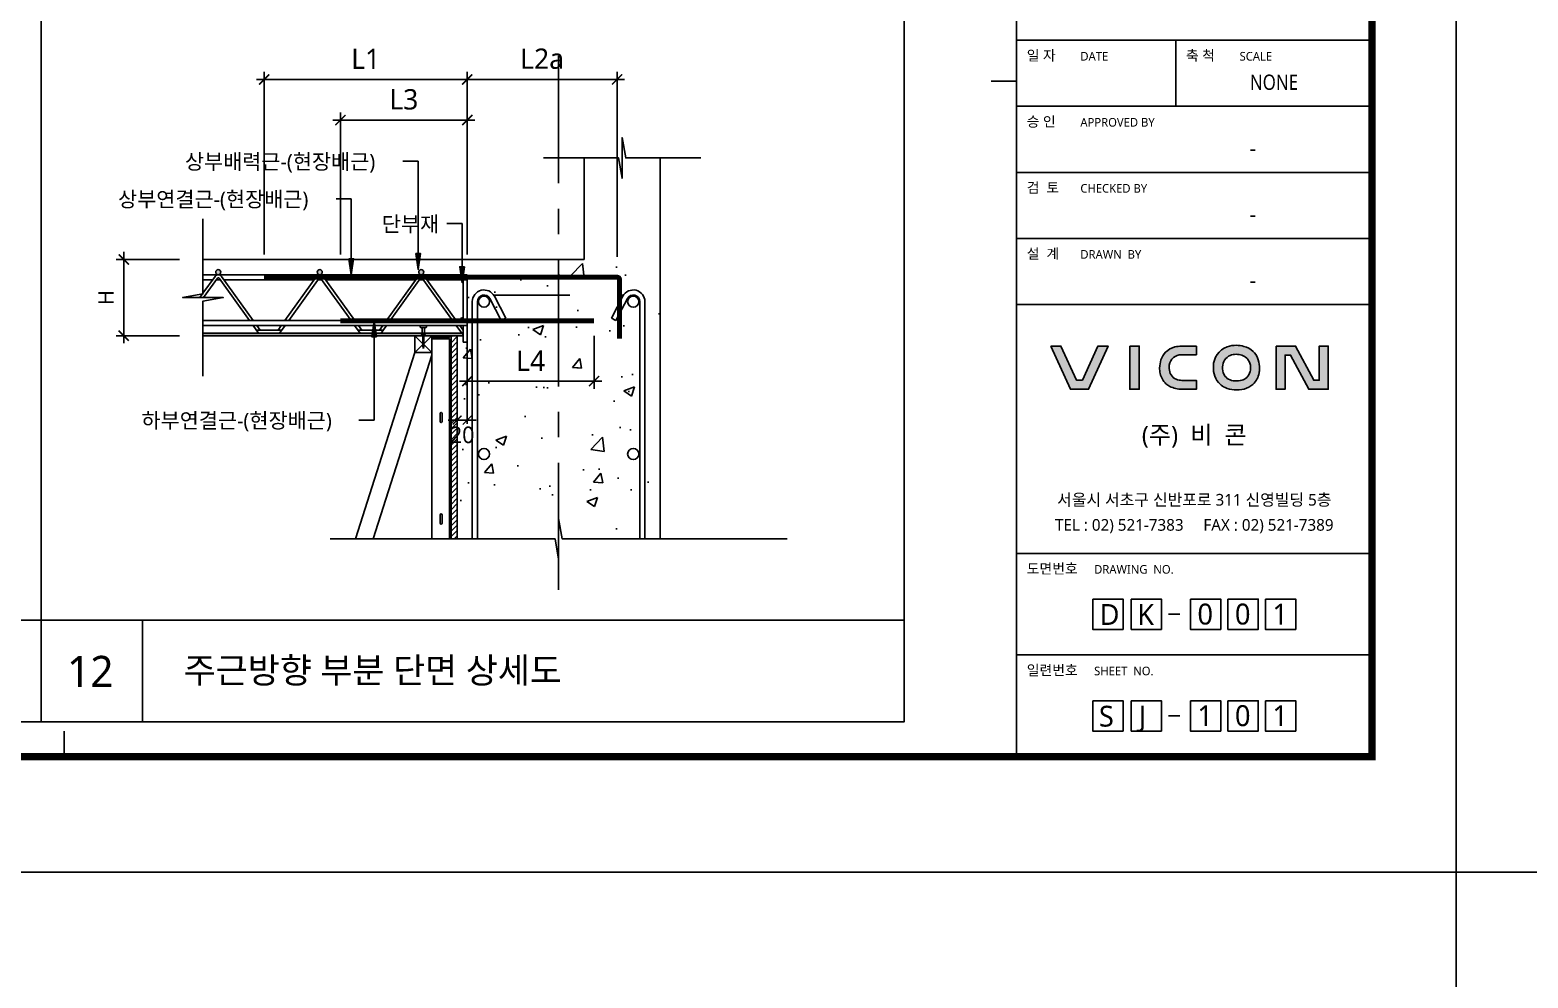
# Model space of a CAD drawing. Extents: x 10983 to 44623, y -18406 to 11294.
# Drawn here: x 16583 to 19534, y -6734 to -4868 of the extents above; entities that cross this region are included whole.
import ezdxf
from ezdxf.enums import TextEntityAlignment as Align

# ---------------------------------------------------------------- set-up
doc = ezdxf.new("R2010")
doc.units = 0
doc.header["$LTSCALE"] = 100
doc.header["$MEASUREMENT"] = 0
doc.header["$PDMODE"] = 3
doc.header["$PDSIZE"] = 10
for name, pattern in [('CEN', [62, 60, -1, 0, -1]), ('CENTERX2', [4, 2.5, -0.5, 0.5, -0.5]), ('HID', [2.5, 1.5, -1]), ('HIDDEN', [0.375, 0.25, -0.125])]:
    doc.linetypes.add(name, pattern=pattern)
doc.layers.get('0').update_dxf_attribs({"linetype": 'CONTINUOUS'})
doc.layers.get('Defpoints').update_dxf_attribs({"color": 165, "linetype": 'CONTINUOUS'})
for name, color, linetype in [('-비콘 단부', 7, 'CONTINUOUS'), ('0-TEXT', 3, 'CONTINUOUS'), ('DECK-CEN', 1, 'CEN'), ('DECK-CON', 2, 'CONTINUOUS'), ('DECK-DIM', 255, 'CONTINUOUS'), ('DECK-ETC STEEL', 6, 'CONTINUOUS'), ('DECK-HATCH', 251, 'CONTINUOUS'), ('DECK-JOINT BAR', 4, 'HIDDEN'), ('DECK-LATTICE', 7, 'CONTINUOUS'), ('DECK-PG', 4, 'CONTINUOUS'), ('DECK-RC', 251, 'CONTINUOUS'), ('DECK-RC(ETC)', 252, 'CONTINUOUS'), ('DECK-TABLE', 7, 'CONTINUOUS'), ('DECK-TEXT', 7, 'CONTINUOUS'), ('DECK-TITLE TEXT', 3, 'CONTINUOUS'), ('DECK-TRANS', 3, 'CONTINUOUS'), ('form', 7, 'CONTINUOUS'), ('form_TEX', 7, 'CONTINUOUS')]:
    doc.layers.add(name, color=color, linetype=linetype)
doc.styles.add('SY Panel', font='malgun.ttf')
doc.styles.add('VICON TEXT', font='malgun.ttf')
doc.dimstyles.new('STDECK-DIM', dxfattribs={"dimtxt": 35, "dimasz": 20, "dimexe": 15, "dimexo": 40, "dimgap": 10, "dimtad": 1, "dimdec": 0, "dimtxsty": 'SY Panel', "dimblk": 'ARCHTICK', "dimcen": 2.5, "dimdle": 15, "dimclrd": 7, "dimclre": 7, "dimclrt": 6, "dimadec": 0, "dimazin": 0, "dimtfac": 1, "dimtdec": 0, "dimtmove": 0, "dimatfit": 3, "dimldrblk": 'ARCHTICK', "dimfxl": 1, "dimarcsym": 0})
doc.dimstyles.new('STDECK-DIM 2', dxfattribs={"dimscale": 2.5, "dimtxt": 12, "dimasz": 7, "dimexe": 3, "dimexo": 3, "dimgap": 3, "dimtad": 1, "dimdec": 0, "dimlunit": 6, "dimtxsty": 'VICON TEXT', "dimblk": 'ARCHTICK', "dimcen": 2.5, "dimclrd": 7, "dimclre": 7, "dimclrt": 6, "dimadec": 0, "dimazin": 0, "dimtfac": 1, "dimtdec": 0, "dimtix": 1, "dimtmove": 0, "dimatfit": 3, "dimfxl": 1, "dimarcsym": 0})

# ---------------------------------------------------------------- blocks, each defined once
blk = doc.blocks.new('_ArchTick')
at = {"color": 0, "linetype": 'ByBlock', "const_width": 0.15}
blk.add_lwpolyline([(-0.5, -0.5), (0.5, 0.5)], dxfattribs=at)
blk = doc.blocks.new('*D261')
at = {"layer": 'DECK-DIM', "color": 7, "lineweight": -2}
for p, q in [((16767.9, -5304.9), (16767.9, -5484.9)), ((16877.9, -5319.9), (16752.9, -5319.9)), ((16877.9, -5469.9), (16752.9, -5469.9))]:
    blk.add_line(p, q, dxfattribs=at)
at = {"layer": 'Defpoints', "color": 0, "ltscale": 0.5}
for p in [(16917.9, -5319.9), (16767.9, -5469.9), (16917.9, -5469.9)]:
    blk.add_point(p, dxfattribs=at)
at = {"layer": 'DECK-DIM', "color": 7, "lineweight": -2, "ltscale": 0.5, "xscale": 20, "yscale": 20, "zscale": 20}
for p, rotation in [((16767.9, -5319.9), 90), ((16767.9, -5469.9), 270)]:
    blk.add_blockref('_ArchTick', p, dxfattribs=dict(at, rotation=rotation))
at = {"layer": 'DECK-DIM', "color": 6, "ltscale": 0.5, "insert": (16732.9, -5394.9), "char_height": 30, "attachment_point": 5, "rotation": 90, "style": 'SY Panel'}
blk.add_mtext('H', dxfattribs=at)
blk = doc.blocks.new('*D302')
at = {"layer": 'DECK-DIM', "color": 7, "lineweight": -2}
for p, q in [((17424.6, -5497.4), (17424.6, -5643.5)), ((17444.6, -5497.4), (17444.6, -5643.5)), ((17424.6, -5636), (17407.1, -5636)), ((17444.6, -5636), (17424.6, -5636)), ((17444.6, -5636), (17462.1, -5636))]:
    blk.add_line(p, q, dxfattribs=at)
at = {"layer": 'Defpoints', "color": 0, "ltscale": 0.5}
for p in [(17424.6, -5489.9), (17444.6, -5489.9), (17424.6, -5636)]:
    blk.add_point(p, dxfattribs=at)
at = {"layer": 'DECK-DIM', "color": 7, "lineweight": -2, "ltscale": 0.5, "xscale": 17.5, "yscale": 17.5, "zscale": 17.5}
blk.add_blockref('_ArchTick', (17424.6, -5636), dxfattribs=at)
at = {"layer": 'DECK-DIM', "color": 7, "lineweight": -2, "ltscale": 0.5, "xscale": 17.5, "yscale": 17.5, "zscale": 17.5, "rotation": 180}
blk.add_blockref('_ArchTick', (17444.6, -5636), dxfattribs=at)
at = {"layer": 'DECK-DIM', "color": 6, "ltscale": 0.5, "insert": (17434.6, -5665.3), "char_height": 32.5, "attachment_point": 5, "style": 'VICON TEXT'}
blk.add_mtext('20', dxfattribs=at)
blk = doc.blocks.new('*D303')
at = {"layer": 'DECK-DIM', "color": 7, "lineweight": -2}
for p, q in [((17444.6, -5470.4), (17444.6, -5574.3)), ((17694.6, -5470.4), (17694.6, -5574.3)), ((17429.6, -5559.3), (17709.6, -5559.3))]:
    blk.add_line(p, q, dxfattribs=at)
at = {"layer": 'Defpoints', "color": 0, "ltscale": 0.5}
for p in [(17444.6, -5430.4), (17694.6, -5430.4), (17694.6, -5559.3)]:
    blk.add_point(p, dxfattribs=at)
at = {"layer": 'DECK-DIM', "color": 7, "lineweight": -2, "ltscale": 0.5, "xscale": 20, "yscale": 20, "zscale": 20, "rotation": 180}
blk.add_blockref('_ArchTick', (17444.6, -5559.3), dxfattribs=at)
at = {"layer": 'DECK-DIM', "color": 7, "lineweight": -2, "ltscale": 0.5, "xscale": 20, "yscale": 20, "zscale": 20}
blk.add_blockref('_ArchTick', (17694.6, -5559.3), dxfattribs=at)
at = {"layer": 'DECK-DIM', "color": 6, "ltscale": 0.5, "insert": (17569.6, -5519.3), "char_height": 40, "attachment_point": 5, "style": 'SY Panel'}
blk.add_mtext('L4', dxfattribs=at)
blk = doc.blocks.new('*D326')
at = {"layer": 'DECK-DIM', "color": 7, "lineweight": -2}
for p, q in [((17044.6, -5309.9), (17044.6, -4950.5)), ((17444.6, -5309.9), (17444.6, -4950.5)), ((17459.6, -4965.5), (17029.6, -4965.5))]:
    blk.add_line(p, q, dxfattribs=at)
at = {"layer": 'Defpoints', "color": 0, "ltscale": 0.5}
for p in [(17044.6, -4965.5), (17044.6, -5349.9), (17444.6, -5349.9)]:
    blk.add_point(p, dxfattribs=at)
at = {"layer": 'DECK-DIM', "color": 7, "lineweight": -2, "ltscale": 0.5, "xscale": 20, "yscale": 20, "zscale": 20, "rotation": 180}
blk.add_blockref('_ArchTick', (17044.6, -4965.5), dxfattribs=at)
at = {"layer": 'DECK-DIM', "color": 7, "lineweight": -2, "ltscale": 0.5, "xscale": 20, "yscale": 20, "zscale": 20}
blk.add_blockref('_ArchTick', (17444.6, -4965.5), dxfattribs=at)
at = {"layer": 'DECK-DIM', "color": 6, "ltscale": 0.5, "insert": (17244.6, -4925.1), "char_height": 40, "attachment_point": 5, "style": 'SY Panel'}
blk.add_mtext('L1', dxfattribs=at)
blk = doc.blocks.new('*D327')
at = {"layer": 'DECK-DIM', "color": 7, "lineweight": -2}
for p, q in [((17459.6, -5045.5), (17179.6, -5045.5)), ((17194.6, -5309.9), (17194.6, -5030.5)), ((17444.6, -5309.9), (17444.6, -5030.5))]:
    blk.add_line(p, q, dxfattribs=at)
at = {"layer": 'Defpoints', "color": 0, "ltscale": 0.5}
for p in [(17194.6, -5045.5), (17194.6, -5349.9), (17444.6, -5349.9)]:
    blk.add_point(p, dxfattribs=at)
at = {"layer": 'DECK-DIM', "color": 7, "lineweight": -2, "ltscale": 0.5, "xscale": 20, "yscale": 20, "zscale": 20, "rotation": 180}
blk.add_blockref('_ArchTick', (17194.6, -5045.5), dxfattribs=at)
at = {"layer": 'DECK-DIM', "color": 7, "lineweight": -2, "ltscale": 0.5, "xscale": 20, "yscale": 20, "zscale": 20}
blk.add_blockref('_ArchTick', (17444.6, -5045.5), dxfattribs=at)
at = {"layer": 'DECK-DIM', "color": 6, "ltscale": 0.5, "insert": (17319.6, -5004.9), "char_height": 40, "attachment_point": 5, "style": 'SY Panel'}
blk.add_mtext('L3', dxfattribs=at)
blk = doc.blocks.new('*D328')
at = {"layer": 'DECK-DIM', "color": 7, "lineweight": -2}
for p, q in [((17444.6, -5309.9), (17444.6, -4950.5)), ((17739.6, -5314.9), (17739.6, -4950.5)), ((17429.6, -4965.5), (17754.6, -4965.5))]:
    blk.add_line(p, q, dxfattribs=at)
at = {"layer": 'Defpoints', "color": 0, "ltscale": 0.5}
for p in [(17739.6, -4965.5), (17444.6, -5349.9), (17739.6, -5354.9)]:
    blk.add_point(p, dxfattribs=at)
at = {"layer": 'DECK-DIM', "color": 7, "lineweight": -2, "ltscale": 0.5, "xscale": 20, "yscale": 20, "zscale": 20, "rotation": 180}
blk.add_blockref('_ArchTick', (17444.6, -4965.5), dxfattribs=at)
at = {"layer": 'DECK-DIM', "color": 7, "lineweight": -2, "ltscale": 0.5, "xscale": 20, "yscale": 20, "zscale": 20}
blk.add_blockref('_ArchTick', (17739.6, -4965.5), dxfattribs=at)
at = {"layer": 'DECK-DIM', "color": 6, "ltscale": 0.5, "insert": (17592.1, -4924.9), "char_height": 40, "attachment_point": 5, "style": 'SY Panel'}
blk.add_mtext('L2a', dxfattribs=at)
blk = doc.blocks.new('tg3')
at = {"layer": 'DECK-TRANS', "ltscale": 0.5}
h = blk.add_hatch(color=3, dxfattribs=at)
h.dxf.hatch_style = 1
h.paths.add_polyline_path([(6018.8, 42141.7, 1), (6008.8, 42141.7, 0.399881), (6013.6, 42136.7), (6014.1, 42136.7, 0.399881)])
h.paths.add_polyline_path([(6208.9, 42141.7, 1), (6218.9, 42141.7, 1)])
h.paths.add_polyline_path([(6418.8, 42141.7, 1), (6408.8, 42141.7, 0.399881), (6413.6, 42136.7), (6414.1, 42136.7, 0.399881)])
at = {"layer": '-비콘 단부', "color": 116, "ltscale": 0.5}
blk.add_lwpolyline([(6496.5, 42046.7), (6496.5, 42126.7), (6504.5, 42126.7), (6504.5, 42004), (6496.5, 42004), (6496.5, 42036.7)], dxfattribs=at)
blk.add_circle((6494, 42049.2), 2.5, dxfattribs=at)
at = {"layer": 'DECK-LATTICE', "ltscale": 0.5}
for p, q in [((6504.5, 42136.7), (5983.8, 42136.7)), ((6007.5, 42133.4), (5983.8, 42100.3)), ((6002.7, 42126.7), (5983.8, 42126.7)), ((6012.4, 42129.9), (5985, 42091.7)), ((6017.9, 42126.7), (6010.1, 42126.7)), ((6015.6, 42129.9), (6075.4, 42046.7)), ((6020.5, 42133.4), (6082.8, 42046.7)), ((6202.7, 42126.7), (6025.3, 42126.7)), ((6207.5, 42133.4), (6145.2, 42046.7)), ((6212.4, 42129.9), (6152.6, 42046.7)), ((6217.9, 42126.7), (6210.1, 42126.7)), ((6215.6, 42129.9), (6275.4, 42046.7)), ((6220.5, 42133.4), (6282.8, 42046.7)), ((6402.7, 42126.7), (6225.3, 42126.7)), ((6407.5, 42133.4), (6345.2, 42046.7)), ((6412.4, 42129.9), (6352.6, 42046.7)), ((6417.9, 42126.7), (6410.1, 42126.7)), ((6415.6, 42129.9), (6475.4, 42046.7)), ((6420.5, 42133.4), (6482.8, 42046.7)), ((6504.5, 42126.7), (6425.3, 42126.7)), ((6504.5, 42136.7), (6504.5, 42126.7)), ((5982.5, 42098.6), (5977.6, 42091.7)), ((6504.5, 42046.7), (5983.8, 42046.7)), ((6504.5, 42036.7), (5983.8, 42036.7)), ((6082.6, 42036.7), (6093.4, 42021.7)), ((6089.1, 42027.7), (6139, 42027.7)), ((6090, 42036.7), (6096.5, 42027.7)), ((6138, 42036.7), (6131.6, 42027.7)), ((6145.4, 42036.7), (6134.6, 42021.7)), ((6282.6, 42036.7), (6293.4, 42021.7)), ((6289.1, 42027.7), (6339, 42027.7)), ((6290, 42036.7), (6296.5, 42027.7)), ((6338, 42036.7), (6331.6, 42027.7)), ((6345.4, 42036.7), (6334.6, 42021.7)), ((6482.6, 42036.7), (6493.4, 42021.7)), ((6490, 42036.7), (6496.5, 42027.7)), ((6093.4, 42021.7), (6134.6, 42021.7)), ((6293.4, 42021.7), (6334.6, 42021.7))]:
    blk.add_line(p, q, dxfattribs=at)
for centre, radius in [((6014, 42128.7), 8), ((6014, 42128.7), 2), ((6214, 42128.7), 8), ((6214, 42128.7), 2), ((6414, 42128.7), 8), ((6414, 42128.7), 2)]:
    blk.add_arc(centre, radius, 35.7097, 144.2903, dxfattribs=at)
at = {"layer": 'DECK-PG', "ltscale": 0.5}
for p, q in [((5983.8, 42021.7), (6495.5, 42021.7)), ((5983.8, 42017.2), (6495.5, 42017.2)), ((5983.8, 42016.7), (6495.5, 42016.7)), ((6495.5, 42016.7), (6495.5, 42021.7))]:
    blk.add_line(p, q, dxfattribs=at)
at = {"layer": 'DECK-TRANS', "ltscale": 0.5}
for centre in [(6013.8, 42141.7), (6213.9, 42141.7), (6413.8, 42141.7)]:
    blk.add_circle(centre, 5, dxfattribs=at)
blk = doc.blocks.new('VICON 로고')
h = blk.add_hatch(color=8)
h.dxf.hatch_style = 1
h.paths.add_polyline_path([(21112.8, 2783.5), (21157.6, 2783.5), (21205.8, 2889.7), (21180.7, 2889.7), (21142.4, 2805.5), (21128, 2805.5), (21089.6, 2889.7), (21064.5, 2889.7)])
h.paths.add_polyline_path([(21259, 2783.4), (21282.4, 2783.4), (21282.4, 2889.5), (21259, 2889.5)])
h.paths.add_polyline_path([(21356.5, 2842.7, -0.373541), (21386.1, 2868.3), (21423.2, 2868.3), (21423.2, 2889.5), (21386.1, 2889.5, 0.051671), (21370.5, 2887.3, 0.131595), (21347.5, 2874.5, 0.127719), (21335.9, 2855.4, 0.067192), (21332.7, 2835.5, 0.01143), (21332.7, 2833.1, 0.141078), (21341.5, 2804.8, 0.061908), (21348.1, 2797, 0.071442), (21357.9, 2790.3, 0.114733), (21387.6, 2783.4), (21423.2, 2783.4), (21423.2, 2805.1), (21387.6, 2805.1, -0.017106), (21381.1, 2805.6, -0.30682), (21357.5, 2826.2, -0.100525)])
h.paths.add_polyline_path([(21481.4, 2795.5, 0.088872), (21493.7, 2787.3, 0.086691), (21516.4, 2781.7, 0.078736), (21540.8, 2783.9, 0.121785), (21562.4, 2795.4, 0.170478), (21577.7, 2823.4, 0.035083), (21578.6, 2833, 0.022918), (21578.5, 2839.4, 0.077261), (21573.7, 2860.7, 0.105839), (21563.2, 2876.4, 0.135555), (21540.4, 2888.9, 0.052602), (21521.7, 2891.4, 0.091585), (21498.9, 2887.7, 0.320638), (21465.2, 2839.2, 0.222412)])
h.paths.add_polyline_path([(21487.6, 2838.4, -0.297294), (21506.3, 2866.5, -0.092536), (21521.1, 2869.3, -0.087656), (21535.2, 2867.1, -0.116333), (21547.1, 2859.8, -0.095204), (21552.5, 2852.3, -0.065441), (21556.1, 2842.5, -0.047114), (21556.6, 2833.5, -0.031136), (21555.7, 2826.9, -0.137865), (21547.1, 2812.2, -0.101523), (21535.3, 2805.6, -0.091497), (21518, 2803.8, -0.090774), (21502.5, 2807.9, -0.13619), (21491.3, 2819.3, -0.158608)], flags=16)
h.paths.add_polyline_path([(21641.6, 2867.4), (21655.3, 2867.4), (21699.9, 2783.4), (21748, 2783.4), (21748, 2889.5), (21725.9, 2889.5), (21725.9, 2805.5), (21712, 2805.5), (21667.5, 2889.5), (21619.4, 2889.5), (21619.4, 2783.4), (21641.6, 2783.4)])
at = {"color": 8}
for points in [[(21064.5, 2889.7), (21089.6, 2889.7), (21128, 2805.5), (21142.4, 2805.5), (21180.7, 2889.7), (21205.8, 2889.7), (21157.6, 2783.5), (21112.8, 2783.5)], [(21259, 2889.5), (21282.4, 2889.5), (21282.4, 2783.4), (21259, 2783.4)], [(21619.4, 2889.5), (21619.4, 2783.4), (21641.6, 2783.4), (21641.6, 2867.4), (21655.3, 2867.4), (21699.9, 2783.4), (21748, 2783.4), (21748, 2889.5), (21725.9, 2889.5), (21725.9, 2805.5), (21712, 2805.5), (21667.5, 2889.5)]]:
    blk.add_lwpolyline(points, close=True, dxfattribs=at)
for points in [[(21423.2, 2889.5), (21423.2, 2868.3), (21386.1, 2868.3, 0.373541), (21356.5, 2842.7, 0.100525), (21357.5, 2826.2, 0.30682), (21381.1, 2805.6, 0.017106), (21387.6, 2805.1), (21423.2, 2805.1), (21423.2, 2783.4), (21387.6, 2783.4, -0.114733), (21357.9, 2790.3, -0.071442), (21348.1, 2797, -0.061908), (21341.5, 2804.8, -0.141078), (21332.7, 2833.1, -0.01143), (21332.7, 2835.5, -0.067192), (21335.9, 2855.4, -0.127719), (21347.5, 2874.5, -0.131595), (21370.5, 2887.3, -0.051671), (21386.1, 2889.5)], [(21487.6, 2838.4, -0.297294), (21506.3, 2866.5, -0.092536), (21521.1, 2869.3, -0.087656), (21535.2, 2867.1, -0.116333), (21547.1, 2859.8, -0.095204), (21552.5, 2852.3, -0.065441), (21556.1, 2842.5, -0.047114), (21556.6, 2833.5, -0.031136), (21555.7, 2826.9, -0.137865), (21547.1, 2812.2, -0.101523), (21535.3, 2805.6, -0.091497), (21518, 2803.8, -0.090774), (21502.5, 2807.9, -0.13619), (21491.3, 2819.3, -0.158608)]]:
    blk.add_lwpolyline(points, format="xyb", close=True, dxfattribs=at)
blk.add_lwpolyline([(21465.2, 2839.2, -0.320638), (21498.9, 2887.7, -0.091585), (21521.7, 2891.4, -0.052602), (21540.4, 2888.9, -0.135555), (21563.2, 2876.4, -0.105839), (21573.7, 2860.7, -0.077261), (21578.5, 2839.4, -0.022918), (21578.6, 2833, -0.035083), (21577.7, 2823.4, -0.170478), (21562.4, 2795.4, -0.121785), (21540.8, 2783.9, -0.078736), (21516.4, 2781.7, -0.086691), (21493.7, 2787.3, -0.088872), (21481.4, 2795.5, -0.222412), (21465.2, 2839.2, -0.222412)], format="xyb", dxfattribs=at)

msp = doc.modelspace()

# ---------------------------------------------------------------- hatches: boundary and pattern name
at = {"linetype": 'ByBlock'}
h = msp.add_hatch(color=256, dxfattribs=at)
h.paths.add_polyline_path([(17343.2, -5308.4), (17348, -5308.4), (17348, -5339.9)])
h.paths.add_polyline_path([(17348, -5308.4), (17352.7, -5308.4), (17348, -5339.9)])
h = msp.add_hatch(color=256, dxfattribs=at)
h.paths.add_polyline_path([(17211.4, -5318.4), (17216.1, -5318.4), (17216.1, -5349.9)])
h.paths.add_polyline_path([(17216.1, -5318.4), (17220.8, -5318.4), (17216.1, -5349.9)])
h = msp.add_hatch(color=256, dxfattribs=at)
h.paths.add_polyline_path([(17439.3, -5334.2), (17434.6, -5334.2), (17434.6, -5365.6)])
h.paths.add_polyline_path([(17434.6, -5334.2), (17429.9, -5334.2), (17434.6, -5365.6)])
h = msp.add_hatch(color=256, dxfattribs=at)
h.paths.add_polyline_path([(17261.1, -5440.7), (17261.1, -5472.1), (17265.8, -5472.1)])
h.paths.add_polyline_path([(17261.1, -5440.7), (17256.4, -5472.1), (17261.1, -5472.1)])
at = {"layer": 'DECK-HATCH'}
h = msp.add_hatch(dxfattribs=at)
h.set_pattern_fill('AR-CONC', color=256, scale=30, style=0)
h.set_pattern_definition([(50, (-603.85, -5267.4), (215.178, -18.8256), [22.5, -247.5]), (355, (-603.85, -5267.4), (-41.6254, 225.6576), [18, -198]), (100.4514, (-585.92, -5268.96), (173.5527, 206.832), [19.122, -210.3426]), (46.1842, (-603.85, -5207.4), (320.1724, -49.6558), [33.75, -371.25]), (96.6356, (-577.17, -5211.53), (280.3986, 292.2356), [28.683, -315.514]), (351.1842, (-603.85, -5207.4), (280.3986, 292.2356), [27, -297]), (21, (-573.85, -5222.4), (179.0721, -120.7857), [22.5, -247.5]), (326, (-573.85, -5222.4), (72.9946, 217.545), [18, -198]), (71.4514, (-558.92, -5232.46), (252.0667, 96.7593), [19.122, -210.3426]), (37.5, (-603.85, -5267.39), (3.64796, 99.86816), [0, -195.6, 0, -201, 0, -198.75]), (7.5, (-603.85, -5267.39), (78.92086, 118.3235), [0, -114.6, 0, -191.1, 0, -75.75]), (327.5, (-670.75, -5267.39), (160.14673, -6.76646), [0, -75, 0, -234, 0, -310.5]), (317.5, (-700.75, -5267.39), (174.9559, 30.0315), [0, -97.5, 0, -155.4, 0, -220.5])])
h.paths.add_polyline_path([(17624.6, -5319.9), (17424.6, -5319.9), (17424.6, -5870), (17617.6, -5870), (17624.6, -5910), (17624.6, -5830)])
h.paths.add_polyline_path([(17824.6, -5319.9), (17624.6, -5319.9), (17624.6, -5830), (17631.7, -5870), (17824.6, -5870)])
at = {"layer": 'DECK-HATCH', "linetype": 'ByBlock'}
h = msp.add_hatch(dxfattribs=at)
h.set_pattern_fill('ANSI31', color=256, scale=60, style=0)
h.set_pattern_definition([(45, (-603.847, -5267.392), (-5.303301, 5.303301), [])])
h.paths.add_polyline_path([(17424.6, -5469.9), (17412.6, -5469.9), (17412.6, -5870), (17424.6, -5870)])
h.paths.add_polyline_path([(17405.3, -5588.5), (17463.9, -5588.5), (17463.9, -5633.5), (17405.3, -5633.5)], flags=9)

# ---------------------------------------------------------------- linework, layer by layer
at = {"linetype": 'ByBlock'}
for p, q in [((17348, -5126.5), (17318, -5126.5)), ((17348, -5339.9), (17348, -5126.5)), ((17216.1, -5200.5), (17186.1, -5200.5)), ((17216.1, -5349.9), (17216.1, -5200.5)), ((17404.6, -5249.4), (17434.6, -5249.4)), ((17434.6, -5365.6), (17434.6, -5249.4)), ((17261.1, -5440.7), (17261.1, -5636)), ((17261.1, -5636), (17231.1, -5636))]:
    msp.add_line(p, q, dxfattribs=at)
for points in [[(17343.2, -5308.4), (17352.7, -5308.4), (17348, -5339.9), (17343.2, -5308.4)], [(17211.4, -5318.4), (17220.8, -5318.4), (17216.1, -5349.9), (17211.4, -5318.4)], [(17439.3, -5334.2), (17429.9, -5334.2), (17434.6, -5365.6), (17439.3, -5334.2)], [(17265.8, -5472.1), (17256.4, -5472.1), (17261.1, -5440.7), (17265.8, -5472.1)]]:
    msp.add_lwpolyline(points, dxfattribs=at)
at = {"layer": 'DECK-CEN', "linetype": 'CENTERX2'}
msp.add_line((17624.6, -5970), (17624.6, -4898), dxfattribs=at)
at = {"layer": 'DECK-CON'}
for p, q in [((17674.6, -5319.9), (17674.6, -5119.9)), ((17824.6, -5319.9), (17824.6, -5119.9)), ((17624.6, -5319.9), (16923.9, -5319.9)), ((17624.6, -5319.9), (17674.6, -5319.9)), ((17824.6, -5870), (17824.6, -5319.9)), ((17424.6, -5469.9), (16923.9, -5469.9))]:
    msp.add_line(p, q, dxfattribs=at)
for points in [[(17594.6, -5119.9), (17742.6, -5119.9), (17749.6, -5159.9), (17749.6, -5079.9), (17756.7, -5119.9), (17904.6, -5119.9)], [(16923.9, -5239.9), (16923.9, -5387.8), (16883.9, -5394.9), (16963.9, -5394.9), (16923.9, -5401.9), (16923.9, -5549.9)], [(17174.6, -5870), (17617.6, -5870), (17624.6, -5910), (17624.6, -5830), (17631.7, -5870), (18074.6, -5870)]]:
    msp.add_lwpolyline(points, dxfattribs=at)
msp.add_lwpolyline([(17412.6, -5469.9), (17424.6, -5469.9), (17424.6, -5870), (17412.6, -5870)], close=True, dxfattribs=at)
at = {"layer": 'DECK-ETC STEEL'}
msp.add_lwpolyline([(17409.6, -5469.9), (17412.6, -5469.9), (17412.6, -5870), (17409.6, -5870), (17409.6, -5475.9), (17374.6, -5475.9), (17374.6, -5472.9), (17409.6, -5472.9), (17409.6, -5469.9), (17412.6, -5469.9)], dxfattribs=at)
at = {"layer": 'DECK-JOINT BAR', "const_width": 10}
msp.add_lwpolyline([(17044, -5354.9), (17739.6, -5354.9, -0.414214), (17744.6, -5359.9), (17744.6, -5475.9)], format="xyb", dxfattribs=at)
msp.add_lwpolyline([(17194.6, -5440.9), (17694.6, -5440.9)], dxfattribs=at)
at = {"layer": 'DECK-RC'}
for p, q in [((17489.1, -5396.8), (17511.6, -5439.8)), ((17498, -5392.2), (17520.5, -5435.2)), ((17751.2, -5392.2), (17728.8, -5435.2)), ((17760.1, -5396.8), (17737.6, -5439.8)), ((17454.6, -5870), (17454.6, -5402.9)), ((17464.6, -5870), (17464.6, -5402.9)), ((17784.6, -5870), (17784.6, -5402.9)), ((17794.6, -5870), (17794.6, -5402.9)), ((17511.6, -5439.8), (17520.5, -5435.2)), ((17737.6, -5439.8), (17728.8, -5435.2))]:
    msp.add_line(p, q, dxfattribs=at)
at = {"layer": 'DECK-RC', "linetype": 'HID'}
msp.add_line((17496.6, -5389.9), (17752.6, -5389.9), dxfattribs=at)
at = {"layer": 'DECK-RC'}
for centre in [(17477.6, -5402.9), (17771.6, -5402.9), (17477.6, -5702.9), (17771.6, -5702.9)]:
    msp.add_circle(centre, 11, dxfattribs=at)
for centre, radius, start, end in [((17477.6, -5402.9), 23, 27.5898, 180), ((17477.6, -5402.9), 13, 27.5824, 180), ((17771.6, -5402.9), 23, 0, 152.4102), ((17771.6, -5402.9), 13, 0, 152.4176)]:
    msp.add_arc(centre, radius, start, end, dxfattribs=at)
at = {"layer": 'DECK-RC(ETC)'}
for p, q in [((17352.1, -5450.9), (17352.1, -5452.9)), ((17353.1, -5449.9), (17363.1, -5449.9)), ((17353.1, -5453.9), (17363.1, -5453.9)), ((17355.8, -5456.2), (17355.8, -5466.6)), ((17360.4, -5456.2), (17360.4, -5466.6)), ((17364.1, -5450.9), (17364.1, -5452.9)), ((17341.6, -5502.9), (17374.6, -5469.9)), ((17374.6, -5502.9), (17341.6, -5469.9)), ((17354.1, -5468.5), (17354.1, -5469.3)), ((17354.7, -5467.9), (17355.2, -5467.9)), ((17354.7, -5469.9), (17361.5, -5469.9)), ((17355.2, -5467.9), (17361, -5467.9)), ((17357.1, -5467.9), (17359.1, -5467.9)), ((17357.1, -5469.9), (17357.1, -5490.4)), ((17359.1, -5469.9), (17359.1, -5490.4)), ((17361, -5467.9), (17361.5, -5467.9)), ((17362.1, -5468.5), (17362.1, -5469.3)), ((17374.6, -5870), (17374.6, -5475.9)), ((17341.6, -5502.9), (17224.6, -5870)), ((17374.6, -5508), (17259.3, -5870)), ((17357.1, -5490.4), (17358.1, -5495.4)), ((17358.1, -5495.4), (17359.1, -5490.4)), ((17391.1, -5622.9), (17391.1, -5638.9)), ((17395.1, -5622.9), (17395.1, -5638.9)), ((17391.1, -5822.9), (17391.1, -5838.9)), ((17395.1, -5822.9), (17395.1, -5838.9))]:
    msp.add_line(p, q, dxfattribs=at)
msp.add_lwpolyline([(17341.6, -5469.9), (17374.6, -5469.9), (17374.6, -5502.9), (17341.6, -5502.9), (17341.6, -5469.9)], dxfattribs=at)
for centre, radius, start, end in [((17353.1, -5450.9), 1, 90, 180), ((17353.1, -5452.9), 1, 180, 270), ((17353.1, -5456.6), 2.75, 7.7709, 89.4479), ((17363.1, -5456.6), 2.75, 90.5521, 172.2291), ((17363.1, -5450.9), 1, 0, 90), ((17363.1, -5452.9), 1, 270, 0), ((17354.7, -5468.5), 0.6, 90, 180), ((17354.7, -5469.3), 0.6, 180, 270), ((17354.4, -5466.5), 1.39, 281.7725, 355.1369), ((17361.8, -5466.5), 1.39, 184.8631, 258.2275), ((17361.5, -5468.5), 0.6, 0, 90), ((17361.5, -5469.3), 0.6, 270, 0), ((17393.1, -5622.9), 2, 0, 180), ((17393.1, -5622.9), 2, 0, 180), ((17393.1, -5638.9), 2, 180, 0), ((17393.1, -5822.9), 2, 0, 180), ((17393.1, -5822.9), 2, 0, 180), ((17393.1, -5838.9), 2, 180, 0)]:
    msp.add_arc(centre, radius, start, end, dxfattribs=at)
at = {"layer": 'DECK-TABLE', "ltscale": 0.5}
for p, q in [((16605.1, -1280.1), (16605.1, -6230.1)), ((18305.1, -6030.1), (11505.1, -6030.1)), ((16805.1, -6030.1), (16805.1, -6230.1))]:
    msp.add_line(p, q, dxfattribs=at)
msp.add_lwpolyline([(11505.1, -1280.1), (18305.1, -1280.1), (18305.1, -6230.1), (11505.1, -6230.1)], close=True, dxfattribs=at)
at = {"layer": 'Defpoints'}
for points in [[(10982.5, -6526.2), (19392.5, -6526.2), (19392.5, -586.2), (10982.5, -586.2)], [(19392.5, -6526.2), (27802.5, -6526.2), (27802.5, -586.2), (19392.5, -586.2)], [(10982.5, -12466.3), (19392.5, -12466.3), (19392.5, -6526.2), (10982.5, -6526.2)], [(19392.5, -12466.3), (27802.5, -12466.3), (27802.5, -6526.2), (19392.5, -6526.2)]]:
    msp.add_lwpolyline(points, close=True, dxfattribs=at)
at = {"layer": 'form', "color": 30}
for p, q in [((18526.8, -980.1), (18526.8, -6298.4)), ((18526.8, -4968.8), (18476.8, -4968.8)), ((16650.8, -6298.4), (16650.8, -6248.4))]:
    msp.add_line(p, q, dxfattribs=at)
at = {"layer": 'form', "ltscale": 2}
for p, q in [((18526.8, -4888.4), (19226.8, -4888.4)), ((18526.8, -5018.4), (19226.8, -5018.4)), ((18526.8, -5148.4), (19226.8, -5148.4)), ((18526.8, -5278.4), (19226.8, -5278.4)), ((18526.8, -5408.4), (19226.8, -5408.4)), ((19226.8, -5898.4), (18526.8, -5898.4)), ((18826.2, -6018.4), (18848.5, -6018.4)), ((18526.8, -6098.4), (19226.8, -6098.4)), ((18826.2, -6218.4), (18848.5, -6218.4))]:
    msp.add_line(p, q, dxfattribs=at)
at = {"layer": 'form', "ltscale": 0.5}
msp.add_line((18840.4, -5018.4), (18840.4, -4888.4), dxfattribs=at)
at = {"layer": 'form', "color": 30, "const_width": 14.2}
msp.add_lwpolyline([(11273.2, -980.1), (11273.2, -6298.4), (19226.8, -6298.4), (19226.8, -980.1)], close=True, dxfattribs=at)
at = {"layer": 'form', "ltscale": 0.5}
for points in [[(18676.8, -5988.5), (18736.6, -5988.5), (18736.6, -6048.2), (18676.8, -6048.2)], [(18752.5, -5988.5), (18812.2, -5988.5), (18812.2, -6048.2), (18752.5, -6048.2)], [(18869.3, -5988.5), (18929, -5988.5), (18929, -6048.2), (18869.3, -6048.2)], [(18943.2, -5988.5), (19002.9, -5988.5), (19002.9, -6048.2), (18943.2, -6048.2)], [(19017.1, -5988.5), (19076.8, -5988.5), (19076.8, -6048.2), (19017.1, -6048.2)], [(18676.8, -6188.5), (18736.6, -6188.5), (18736.6, -6248.2), (18676.8, -6248.2)], [(18752.5, -6188.5), (18812.2, -6188.5), (18812.2, -6248.2), (18752.5, -6248.2)], [(18869.3, -6188.5), (18929, -6188.5), (18929, -6248.2), (18869.3, -6248.2)], [(18943.2, -6188.5), (19002.9, -6188.5), (19002.9, -6248.2), (18943.2, -6248.2)], [(19017.1, -6188.5), (19076.8, -6188.5), (19076.8, -6248.2), (19017.1, -6248.2)]]:
    msp.add_lwpolyline(points, close=True, dxfattribs=at)

# ---------------------------------------------------------------- block references
at = {"layer": '-비콘 단부'}
msp.add_blockref('tg3', (10940.2, -47486.6), dxfattribs=at)
at = {"layer": 'form', "xscale": 0.8, "yscale": 0.8, "zscale": 0.8}
msp.add_blockref('VICON 로고', (1742.4, -7802), dxfattribs=at)

# ---------------------------------------------------------------- texts
at = {"layer": '0-TEXT', "style": 'VICON TEXT', "width": 0.85}
msp.add_text('NONE', height=30, dxfattribs=at).set_placement((19033.8, -4986), align=Align.CENTER)
at = {"layer": '0-TEXT', "style": 'VICON TEXT'}
for p in [(18992.1, -5116), (18992.1, -5246), (18992.1, -5376)]:
    msp.add_text('-', height=30, dxfattribs=at).set_placement(p, align=Align.CENTER)
for s, p in [('0', (18883, -6038.5)), ('0', (18956.9, -6038.5)), ('1', (19030.8, -6038.5)), ('1', (18883, -6238.5)), ('0', (18956.9, -6238.5)), ('1', (19030.8, -6238.5))]:
    msp.add_text(s, height=41.2, dxfattribs=at).set_placement(p)
at = {"layer": 'DECK-TEXT', "style": 'VICON TEXT'}
for s, p in [('상부배력근-(현장배근)', (16888.5, -5142.3)), ('상부연결근-(현장배근)', (16756.7, -5216.3)), ('단부재', (17276.3, -5265.2)), ('하부연결근-(현장배근)', (16802.9, -5651.8))]:
    msp.add_text(s, height=30, dxfattribs=at).set_placement(p)
at = {"layer": 'DECK-TITLE TEXT', "color": 3, "style": 'VICON TEXT'}
for s, height, p in [('12', 61.43, (16656.3, -6161.6)), ('주근방향 부분 단면 상세도', 50.257, (16886.1, -6153.8))]:
    msp.add_text(s, height=height, dxfattribs=at).set_placement(p)
at = {"layer": 'form', "style": 'VICON TEXT'}
for s, p in [('D', (18690.5, -6039.3)), ('K', (18764.4, -6039.3)), ('S', (18689, -6239.4)), ('J', (18767.6, -6239.4))]:
    msp.add_text(s, height=41, dxfattribs=at).set_placement(p)
at = {"layer": 'form_TEX', "ltscale": 2, "style": 'VICON TEXT'}
for s, height, p in [('일 자', 20, (18546.8, -4928.4)), ('DATE', 17, (18652.4, -4928.4)), ('축 척', 20, (18860.4, -4928.4)), ('SCALE', 17, (18966, -4928.4)), ('승 인', 20, (18546.8, -5058.4)), ('APPROVED BY', 17, (18652.4, -5058.4)), ('검  토', 20, (18546.8, -5188.4)), ('CHECKED BY', 17, (18652.4, -5188.4)), ('설  계', 20, (18546.8, -5318.4)), ('DRAWN  BY', 17, (18652.4, -5318.4)), ('도면번호', 20, (18546.8, -5938.4)), ('DRAWING  NO.', 17, (18679.5, -5938.4)), ('일련번호', 20, (18546.8, -6138.4)), ('SHEET  NO.', 17, (18679.5, -6138.4))]:
    msp.add_text(s, height=height, dxfattribs=at).set_placement(p)
at = {"layer": 'form_TEX', "style": 'VICON TEXT'}
msp.add_text('서울시 서초구 신반포로 311 신영빌딩 5층', height=23, dxfattribs=at).set_placement((18876.8, -5792.6), align=Align.MIDDLE)
at = {"layer": 'form_TEX', "attachment_point": 5, "style": 'VICON TEXT'}
for s, insert, char_height, width in [('(주)  비  콘', (18876.8, -5669.1), 35, 383.636), ('TEL : 02) 521-7383     FAX : 02) 521-7389', (18876.8, -5844.9), 23, 685.972)]:
    msp.add_mtext(s, dxfattribs=dict(at, insert=insert, char_height=char_height, width=width))

# ---------------------------------------------------------------- dimensions: what is measured, and where the dimension line sits
at = {"layer": 'DECK-DIM'}
for base, p1, p2, angle, text, override, picture, middle in [((17044.6, -4965.5), (17444.6, -5349.9), (17044.6, -5349.9), 180, 'L1', {"dimtxt": 40, "dimgap": 20}, '*D326', (17244.6, -4925.1)), ((17194.6, -5045.5), (17444.6, -5349.9), (17194.6, -5349.9), 180, 'L3', {"dimtxt": 40, "dimgap": 20}, '*D327', (17319.6, -5004.9)), ((16767.9, -5469.9), (16917.9, -5319.9), (16917.9, -5469.9), 90, 'H', {"dimtxt": 30, "dimgap": 20}, '*D261', (16732.9, -5394.9))]:
    dim = msp.add_linear_dim(base=base, p1=p1, p2=p2, angle=angle, text=text, dimstyle='STDECK-DIM', override=override, dxfattribs=at)
    dim.commit()
    dim.dimension.update_dxf_attribs({"geometry": picture, "text_midpoint": middle})
for base, p1, p2, text, picture, middle in [((17739.6, -4965.5), (17444.6, -5349.9), (17739.6, -5354.9), 'L2a', '*D328', (17592.1, -4924.9)), ((17694.6, -5559.3), (17444.6, -5430.4), (17694.6, -5430.4), 'L4', '*D303', (17569.6, -5519.3))]:
    dim = msp.add_linear_dim(base=base, p1=p1, p2=p2, text=text, dimstyle='STDECK-DIM', override={"dimtxt": 40, "dimgap": 20}, dxfattribs=at)
    dim.commit()
    dim.dimension.update_dxf_attribs({"geometry": picture, "text_midpoint": middle})
dim = msp.add_linear_dim(base=(17424.6, -5636), p1=(17444.6, -5489.9), p2=(17424.6, -5489.9), angle=180, dimstyle='STDECK-DIM 2', override={"dimtxt": 13, "dimgap": 5, "dimtad": 2, "dimtoh": 0}, dxfattribs=at)
dim.commit()
dim.dimension.update_dxf_attribs({"geometry": '*D302', "text_midpoint": (17434.6, -5665.3)})

doc.saveas('drawing.dxf')
